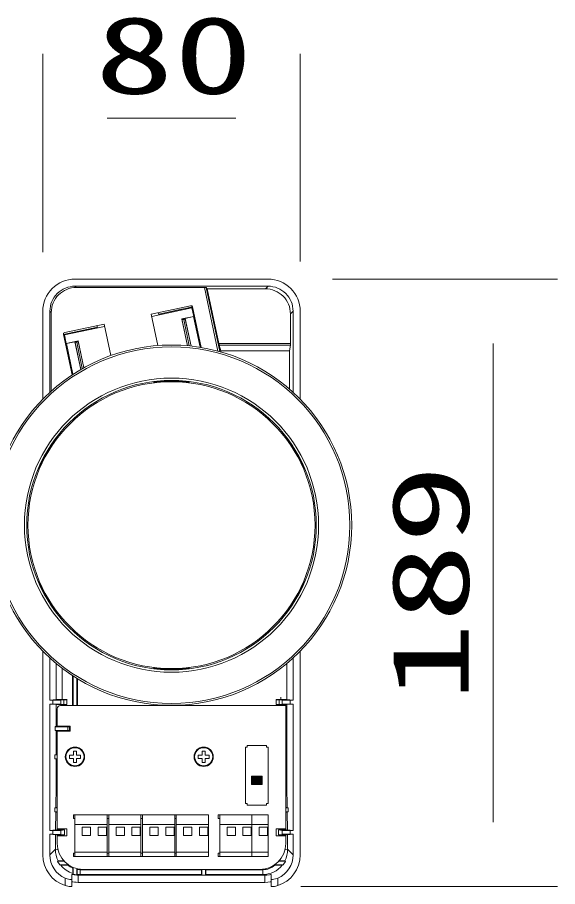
# Model space of a CAD drawing. Units: millimetres on the paper. Extents: x -401 to 401, y -280 to 280.
# Drawn here: x -219.78 to -202.99, y 64.78 to 91.8 of the extents above; entities that cross this region are included whole.
import ezdxf
from ezdxf.enums import TextEntityAlignment as Align

# ---------------------------------------------------------------- set-up
doc = ezdxf.new("R2010")
doc.units = ezdxf.units.MM
doc.layers.add('0-5_GAIKEI', color=4, linetype='Continuous', lineweight=9)
doc.layers.add('0-6_SUNPO', color=7, linetype='Continuous', lineweight=9)
doc.styles.add('ＭＳ ゴシック', font='')
doc.styles.get('ＭＳ ゴシック').set_extended_font_data('MS Gothic')

msp = doc.modelspace()

# ---------------------------------------------------------------- linework, layer by layer
at = {"layer": '0-5_GAIKEI', "color": 7}
for p, q in [((-217.99, 83.667), (-211.988, 83.667)), ((-218.989, 79.936), (-218.989, 82.669)), ((-210.989, 82.669), (-210.989, 79.936)), ((-218.989, 65.766), (-218.989, 72.098)), ((-210.989, 72.098), (-210.989, 65.766)), ((-217.846, 64.912), (-212.132, 64.912))]:
    msp.add_line(p, q, dxfattribs=at)
at = {"layer": '0-5_GAIKEI'}
for p, q in [((-211.988, 83.447), (-217.99, 83.447)), ((-217.949, 83.406), (-217.99, 83.447)), ((-217.949, 83.406), (-213.966, 83.406)), ((-213.545, 81.428), (-213.966, 83.406)), ((-213.914, 83.403), (-213.879, 83.364)), ((-213.491, 81.413), (-213.914, 83.403)), ((-212.071, 83.364), (-213.879, 83.364)), ((-213.879, 83.364), (-213.517, 81.662)), ((-212.071, 83.364), (-211.988, 83.447)), ((-215.618, 82.58), (-214.394, 82.84)), ((-215.387, 82.578), (-214.376, 82.793)), ((-215.386, 82.576), (-214.675, 82.727)), ((-214.675, 82.727), (-214.39, 82.784)), ((-214.67, 82.706), (-214.675, 82.727)), ((-214.39, 82.784), (-214.359, 82.776)), ((-214.39, 82.784), (-214.386, 82.766)), ((-214.334, 82.802), (-214.376, 82.793)), ((-214.33, 82.782), (-214.359, 82.776)), ((-214.334, 82.802), (-214.066, 81.541)), ((-218.769, 82.668), (-218.769, 80.149)), ((-218.728, 82.627), (-218.769, 82.668)), ((-218.728, 82.627), (-218.728, 80.186)), ((-215.41, 81.601), (-215.618, 82.58)), ((-215.382, 82.555), (-215.397, 82.627)), ((-214.668, 82.427), (-214.664, 82.425)), ((-214.565, 82.446), (-214.664, 82.425)), ((-214.664, 82.425), (-214.488, 81.595)), ((-214.561, 82.421), (-214.61, 82.411)), ((-214.302, 82.502), (-214.565, 82.446)), ((-214.565, 82.446), (-214.382, 81.584)), ((-214.561, 82.421), (-214.383, 81.584)), ((-214.309, 82.684), (-214.336, 82.678)), ((-214.302, 82.502), (-214.299, 82.506)), ((-214.099, 81.546), (-214.302, 82.502)), ((-214.3, 82.505), (-214.237, 82.211)), ((-211.292, 82.585), (-211.209, 82.668)), ((-211.292, 82.585), (-211.292, 81.662)), ((-211.209, 80.149), (-211.209, 82.668)), ((-218.309, 82.008), (-217.085, 82.268)), ((-218.305, 81.958), (-217.294, 82.173)), ((-217.305, 82.221), (-217.289, 82.149)), ((-217.085, 82.268), (-216.877, 81.289)), ((-214.61, 82.411), (-214.659, 82.4)), ((-214.61, 82.411), (-214.436, 81.59)), ((-214.237, 82.211), (-214.21, 82.216)), ((-218.348, 81.949), (-218.305, 81.958)), ((-218.08, 80.687), (-218.348, 81.949)), ((-218.344, 81.932), (-218.308, 81.94)), ((-218.289, 81.955), (-218.308, 81.94)), ((-218.308, 81.94), (-218.306, 81.933)), ((-218.005, 82.019), (-218.289, 81.955)), ((-218.289, 81.955), (-218.285, 81.938)), ((-214.219, 82.113), (-214.218, 82.113)), ((-214.218, 82.113), (-214.189, 82.119)), ((-214.199, 82.02), (-214.169, 82.026)), ((-214.169, 82.024), (-214.199, 82.017)), ((-214.168, 82.021), (-214.198, 82.013)), ((-218.254, 81.662), (-218.259, 81.664)), ((-217.991, 81.718), (-218.254, 81.662)), ((-218.254, 81.662), (-218.051, 80.706)), ((-217.892, 81.739), (-217.991, 81.718)), ((-217.808, 80.856), (-217.991, 81.718)), ((-217.985, 81.693), (-217.807, 80.857)), ((-217.936, 81.704), (-217.761, 80.883)), ((-217.889, 81.743), (-217.892, 81.739)), ((-217.716, 80.909), (-217.892, 81.739)), ((-214.084, 81.626), (-214.115, 81.621)), ((-214.084, 81.623), (-214.114, 81.617)), ((-213.517, 81.662), (-211.292, 81.662)), ((-213.506, 81.615), (-211.294, 81.615)), ((-213.451, 81.438), (-213.506, 81.615)), ((-211.319, 81.438), (-213.451, 81.438)), ((-213.443, 81.399), (-213.451, 81.438)), ((-218.151, 81.177), (-218.182, 81.171)), ((-218.151, 81.173), (-218.182, 81.168)), ((-218.067, 80.781), (-218.098, 80.773)), ((-218.066, 80.777), (-218.097, 80.77)), ((-215.539, 80.443), (-215.539, 80.478)), ((-214.439, 80.478), (-214.439, 80.443)), ((-218.578, 78.724), (-218.547, 78.706)), ((-211.431, 78.707), (-211.401, 78.724)), ((-219.097, 77.754), (-219.128, 77.772)), ((-210.851, 77.772), (-210.881, 77.754)), ((-219.128, 74.263), (-219.097, 74.281)), ((-210.881, 74.281), (-210.851, 74.263)), ((-218.547, 73.328), (-218.578, 73.31)), ((-211.401, 73.31), (-211.431, 73.328)), ((-218.769, 71.885), (-218.769, 70.577)), ((-211.209, 70.577), (-211.209, 71.885)), ((-218.575, 70.593), (-218.575, 71.716)), ((-211.403, 71.716), (-211.403, 70.593)), ((-218.387, 70.594), (-218.387, 71.566)), ((-218.066, 71.338), (-218.066, 70.407)), ((-215.539, 71.556), (-215.539, 71.591)), ((-214.439, 71.591), (-214.439, 71.556)), ((-218.049, 70.407), (-218.049, 71.327)), ((-217.929, 70.407), (-217.929, 71.251)), ((-217.912, 71.241), (-217.912, 70.407)), ((-218.575, 70.593), (-218.769, 70.577)), ((-218.575, 70.593), (-218.387, 70.594)), ((-218.431, 70.456), (-218.431, 70.578)), ((-218.387, 70.594), (-218.235, 70.594)), ((-218.237, 70.59), (-218.337, 70.59)), ((-218.337, 70.59), (-218.337, 70.444)), ((-218.239, 70.44), (-218.239, 70.594)), ((-211.739, 70.44), (-211.739, 70.594)), ((-211.739, 70.594), (-211.592, 70.594)), ((-211.641, 70.59), (-211.739, 70.59)), ((-211.548, 70.578), (-211.641, 70.59)), ((-211.641, 70.59), (-211.641, 70.444)), ((-211.592, 70.667), (-211.592, 70.594)), ((-211.592, 70.594), (-211.403, 70.593)), ((-211.548, 70.578), (-211.548, 70.456)), ((-211.403, 70.593), (-211.209, 70.577)), ((-218.769, 70.457), (-218.769, 66.527)), ((-218.575, 70.441), (-218.769, 70.457)), ((-218.575, 70.441), (-218.385, 70.44)), ((-218.575, 70.441), (-218.575, 69.766)), ((-218.539, 69.767), (-218.539, 70.307)), ((-218.439, 70.407), (-211.439, 70.407)), ((-218.431, 70.456), (-218.337, 70.444)), ((-218.385, 70.44), (-218.239, 70.44)), ((-218.385, 70.44), (-218.385, 70.407)), ((-218.337, 70.444), (-218.239, 70.444)), ((-211.739, 70.444), (-211.641, 70.444)), ((-211.593, 70.407), (-211.593, 70.44)), ((-211.439, 66.577), (-211.439, 70.407)), ((-211.403, 70.441), (-211.209, 70.457)), ((-211.403, 68.008), (-211.403, 70.441)), ((-211.209, 66.527), (-211.209, 70.457)), ((-218.575, 69.766), (-218.608, 69.755)), ((-218.608, 69.755), (-218.608, 69.63)), ((-218.209, 69.745), (-218.608, 69.745)), ((-218.575, 69.766), (-218.492, 69.767)), ((-218.539, 69.767), (-218.139, 69.767)), ((-218.209, 69.639), (-218.209, 69.745)), ((-218.139, 69.752), (-218.159, 69.752)), ((-218.159, 69.752), (-218.159, 69.632)), ((-218.608, 69.639), (-218.209, 69.639)), ((-218.575, 69.619), (-218.608, 69.63)), ((-218.575, 69.619), (-218.575, 68.891)), ((-218.575, 69.619), (-218.492, 69.617)), ((-218.159, 69.632), (-218.139, 69.632)), ((-218.039, 68.992), (-218.039, 68.867)), ((-217.939, 68.992), (-218.039, 68.992)), ((-217.939, 68.867), (-217.939, 68.992)), ((-214.039, 68.992), (-214.039, 68.867)), ((-213.939, 68.992), (-214.039, 68.992)), ((-213.939, 68.867), (-213.939, 68.992)), ((-218.575, 68.891), (-218.616, 68.877)), ((-218.539, 68.877), (-218.616, 68.877)), ((-218.616, 68.757), (-218.539, 68.757)), ((-218.575, 68.891), (-218.539, 68.891)), ((-218.575, 68.744), (-218.575, 68.008)), ((-218.575, 68.744), (-218.539, 68.743)), ((-218.164, 68.867), (-218.164, 68.767)), ((-218.039, 68.867), (-218.164, 68.867)), ((-218.164, 68.767), (-218.039, 68.767)), ((-218.039, 68.767), (-218.039, 68.642)), ((-218.039, 68.642), (-217.939, 68.642)), ((-217.814, 68.867), (-217.939, 68.867)), ((-217.939, 68.767), (-217.814, 68.767)), ((-217.939, 68.642), (-217.939, 68.767)), ((-217.814, 68.767), (-217.814, 68.867)), ((-214.164, 68.867), (-214.164, 68.767)), ((-214.039, 68.867), (-214.164, 68.867)), ((-214.164, 68.767), (-214.039, 68.767)), ((-214.039, 68.767), (-214.039, 68.642)), ((-214.039, 68.642), (-213.939, 68.642)), ((-213.814, 68.867), (-213.939, 68.867)), ((-213.939, 68.767), (-213.814, 68.767)), ((-213.939, 68.642), (-213.939, 68.767)), ((-213.814, 68.767), (-213.814, 68.867)), ((-212.504, 68.199), (-212.174, 68.199)), ((-212.504, 68.179), (-212.174, 68.179)), ((-212.504, 68.162), (-212.174, 68.162)), ((-212.504, 68.142), (-212.174, 68.142)), ((-212.504, 68.125), (-212.174, 68.125)), ((-212.504, 68.105), (-212.174, 68.105)), ((-218.575, 67.907), (-218.582, 67.238)), ((-218.539, 68.005), (-218.575, 68.008)), ((-218.539, 67.904), (-218.575, 67.907)), ((-212.504, 68.088), (-212.174, 68.088)), ((-212.504, 68.068), (-212.174, 68.068)), ((-212.504, 68.051), (-212.174, 68.051)), ((-212.504, 68.031), (-212.174, 68.031)), ((-212.504, 68.014), (-212.174, 68.014)), ((-212.504, 67.994), (-212.174, 67.994)), ((-212.504, 67.977), (-212.174, 67.977)), ((-211.439, 68.005), (-211.403, 68.008)), ((-211.439, 67.904), (-211.403, 67.907)), ((-211.396, 67.238), (-211.403, 67.907)), ((-218.582, 67.238), (-218.616, 67.227)), ((-218.539, 67.227), (-218.616, 67.227)), ((-218.616, 67.107), (-218.539, 67.107)), ((-218.584, 67.097), (-218.59, 66.542)), ((-218.584, 67.097), (-218.539, 67.096)), ((-218.582, 67.238), (-218.539, 67.239)), ((-218.039, 67.017), (-213.839, 67.017)), ((-217.989, 67.017), (-217.989, 65.717)), ((-216.989, 65.717), (-216.989, 67.017)), ((-216.939, 67.017), (-216.939, 65.717)), ((-215.939, 65.717), (-215.939, 67.017)), ((-215.889, 67.017), (-215.889, 65.717)), ((-214.889, 65.717), (-214.889, 67.017)), ((-214.839, 67.017), (-214.839, 65.717)), ((-213.839, 65.717), (-213.839, 67.017)), ((-213.539, 67.017), (-211.989, 67.017)), ((-213.489, 67.017), (-213.489, 65.717)), ((-212.489, 65.717), (-212.489, 67.017)), ((-211.989, 65.717), (-211.989, 67.017)), ((-211.396, 67.238), (-211.439, 67.239)), ((-211.362, 67.227), (-211.439, 67.227)), ((-211.439, 67.107), (-211.362, 67.107)), ((-211.394, 67.097), (-211.439, 67.096)), ((-211.396, 67.238), (-211.362, 67.227)), ((-211.394, 67.097), (-211.362, 67.107)), ((-211.389, 66.542), (-211.394, 67.097)), ((-211.362, 67.107), (-211.362, 67.227)), ((-216.939, 66.903), (-216.989, 66.903)), ((-215.889, 66.903), (-215.939, 66.903)), ((-214.839, 66.903), (-214.889, 66.903)), ((-218.59, 66.542), (-218.769, 66.527)), ((-218.539, 66.577), (-218.239, 66.577)), ((-218.431, 66.406), (-218.431, 66.528)), ((-218.4, 66.577), (-218.4, 66.543)), ((-218.314, 66.392), (-218.313, 66.543)), ((-216.989, 66.717), (-217.989, 66.717)), ((-217.764, 66.628), (-217.504, 66.628)), ((-217.764, 66.367), (-217.764, 66.628)), ((-217.504, 66.628), (-217.504, 66.367)), ((-217.269, 66.628), (-217.009, 66.628)), ((-217.269, 66.367), (-217.269, 66.628)), ((-217.009, 66.628), (-217.009, 66.367)), ((-215.939, 66.717), (-216.939, 66.717)), ((-216.714, 66.628), (-216.454, 66.628)), ((-216.714, 66.367), (-216.714, 66.628)), ((-216.454, 66.628), (-216.454, 66.367)), ((-216.219, 66.628), (-215.959, 66.628)), ((-216.219, 66.367), (-216.219, 66.628)), ((-215.959, 66.628), (-215.959, 66.367)), ((-214.889, 66.717), (-215.889, 66.717)), ((-215.664, 66.628), (-215.404, 66.628)), ((-215.664, 66.367), (-215.664, 66.628)), ((-215.404, 66.628), (-215.404, 66.367)), ((-215.169, 66.628), (-214.909, 66.628)), ((-215.169, 66.367), (-215.169, 66.628)), ((-214.909, 66.628), (-214.909, 66.367)), ((-213.839, 66.717), (-214.839, 66.717)), ((-214.614, 66.628), (-214.354, 66.628)), ((-214.614, 66.367), (-214.614, 66.628)), ((-214.354, 66.628), (-214.354, 66.367)), ((-214.119, 66.628), (-213.859, 66.628)), ((-214.119, 66.367), (-214.119, 66.628)), ((-213.859, 66.628), (-213.859, 66.367)), ((-211.989, 66.717), (-213.489, 66.717)), ((-213.264, 66.628), (-213.004, 66.628)), ((-213.264, 66.367), (-213.264, 66.628)), ((-213.004, 66.628), (-213.004, 66.367)), ((-212.769, 66.628), (-212.509, 66.628)), ((-212.769, 66.367), (-212.769, 66.628)), ((-212.509, 66.628), (-212.509, 66.367)), ((-212.269, 66.628), (-212.009, 66.628)), ((-212.269, 66.367), (-212.269, 66.628)), ((-212.009, 66.628), (-212.009, 66.367)), ((-211.578, 66.543), (-211.665, 66.543)), ((-211.548, 66.528), (-211.665, 66.543)), ((-211.665, 66.543), (-211.664, 66.392)), ((-211.578, 66.543), (-211.579, 66.577)), ((-211.578, 66.543), (-211.389, 66.542)), ((-211.548, 66.528), (-211.548, 66.406)), ((-211.389, 66.542), (-211.209, 66.527)), ((-218.769, 66.407), (-218.769, 65.766)), ((-218.591, 66.392), (-218.769, 66.407)), ((-218.591, 66.392), (-218.596, 65.939)), ((-218.401, 66.392), (-218.591, 66.392)), ((-218.431, 66.406), (-218.314, 66.392)), ((-218.401, 66.392), (-218.402, 66.357)), ((-218.314, 66.392), (-218.401, 66.392)), ((-217.764, 66.367), (-217.504, 66.367)), ((-217.269, 66.367), (-217.009, 66.367)), ((-216.714, 66.367), (-216.454, 66.367)), ((-216.219, 66.367), (-215.959, 66.367)), ((-215.664, 66.367), (-215.404, 66.367)), ((-215.169, 66.367), (-214.909, 66.367)), ((-214.614, 66.367), (-214.354, 66.367)), ((-214.119, 66.367), (-213.859, 66.367)), ((-213.264, 66.367), (-213.004, 66.367)), ((-212.769, 66.367), (-212.509, 66.367)), ((-212.269, 66.367), (-212.009, 66.367)), ((-211.439, 66.357), (-211.739, 66.357)), ((-211.577, 66.392), (-211.664, 66.392)), ((-211.577, 66.392), (-211.387, 66.392)), ((-211.576, 66.357), (-211.577, 66.392)), ((-211.439, 66.117), (-211.439, 66.357)), ((-211.209, 65.766), (-211.209, 66.407)), ((-218.601, 65.934), (-218.769, 65.766)), ((-218.601, 65.934), (-218.596, 65.939)), ((-218.596, 65.939), (-218.515, 65.923)), ((-211.382, 65.939), (-211.463, 65.923)), ((-211.377, 65.934), (-211.382, 65.939)), ((-211.377, 65.934), (-211.209, 65.766)), ((-218.039, 65.823), (-218.039, 65.717)), ((-217.989, 65.823), (-218.039, 65.823)), ((-213.839, 65.717), (-218.039, 65.717)), ((-217.989, 65.847), (-216.989, 65.847)), ((-216.939, 65.823), (-216.989, 65.823)), ((-216.939, 65.847), (-215.939, 65.847)), ((-215.889, 65.823), (-215.939, 65.823)), ((-215.889, 65.847), (-214.889, 65.847)), ((-214.839, 65.823), (-214.889, 65.823)), ((-214.839, 65.847), (-213.839, 65.847)), ((-213.539, 65.823), (-213.539, 65.717)), ((-213.489, 65.823), (-213.539, 65.823)), ((-211.989, 65.717), (-213.539, 65.717)), ((-213.489, 65.847), (-211.989, 65.847)), ((-218.537, 65.577), (-218.514, 65.583)), ((-218.329, 65.577), (-218.537, 65.577)), ((-218.337, 65.586), (-218.514, 65.583)), ((-218.464, 65.457), (-218.431, 65.452)), ((-218.464, 65.457), (-218.191, 65.457)), ((-218.431, 65.452), (-218.205, 65.449)), ((-218.179, 65.449), (-218.205, 65.449)), ((-211.773, 65.449), (-211.799, 65.449)), ((-211.787, 65.457), (-211.514, 65.457)), ((-211.773, 65.449), (-211.547, 65.452)), ((-211.442, 65.577), (-211.649, 65.577)), ((-211.641, 65.586), (-211.464, 65.583)), ((-211.547, 65.452), (-211.514, 65.457)), ((-211.464, 65.583), (-211.442, 65.577)), ((-218.089, 65.157), (-218.089, 64.784)), ((-218.057, 65.355), (-218.057, 65.383)), ((-218.054, 65.189), (-218.057, 65.355)), ((-218.054, 65.189), (-218.049, 65.17)), ((-218.049, 65.38), (-218.049, 65.17)), ((-217.929, 65.146), (-217.929, 65.34)), ((-217.925, 65.161), (-217.929, 65.146)), ((-217.922, 65.315), (-217.925, 65.161)), ((-217.921, 65.338), (-217.922, 65.315)), ((-217.889, 64.913), (-217.889, 65.133)), ((-217.823, 65.154), (-217.845, 65.132)), ((-217.845, 65.132), (-212.133, 65.132)), ((-217.823, 65.154), (-217.823, 65.306)), ((-217.823, 65.154), (-214.054, 65.154)), ((-217.739, 65.317), (-212.239, 65.317)), ((-214.057, 65.306), (-214.057, 65.317)), ((-214.054, 65.154), (-214.049, 65.141)), ((-214.049, 65.317), (-214.049, 65.141)), ((-214.049, 65.141), (-213.929, 65.141)), ((-213.929, 65.141), (-213.929, 65.317)), ((-213.925, 65.154), (-213.929, 65.141)), ((-213.922, 65.306), (-213.925, 65.154)), ((-213.925, 65.154), (-212.155, 65.154)), ((-213.922, 65.317), (-213.922, 65.306)), ((-212.155, 65.306), (-213.922, 65.306)), ((-212.155, 65.154), (-212.155, 65.306)), ((-212.155, 65.154), (-212.133, 65.132)), ((-212.089, 64.913), (-212.089, 65.133)), ((-211.889, 64.784), (-211.889, 65.157)), ((-218.289, 64.813), (-218.289, 65.047)), ((-211.689, 65.047), (-211.689, 64.813))]:
    msp.add_line(p, q, dxfattribs=at)
for points in [[(-214.491, 81.595), (-214.668, 82.427), (-214.299, 82.506), (-214.356, 82.773), (-215.602, 82.508)], [(-217.07, 82.196), (-218.315, 81.931), (-218.259, 81.664), (-217.889, 81.743), (-217.712, 80.91)], [(-218.001, 81.998), (-218.005, 82.019), (-217.294, 82.171)], [(-214.218, 82.113), (-214.218, 82.113), (-214.218, 82.114), (-214.219, 82.122), (-214.237, 82.211)], [(-217.887, 81.714), (-217.936, 81.704), (-217.985, 81.693)], [(-211.294, 81.615), (-211.319, 81.438), (-211.319, 80.247)], [(-218.769, 70.457), (-218.681, 70.457), (-218.681, 70.577), (-218.769, 70.577)], [(-218.681, 70.577), (-218.447, 70.578), (-218.433, 70.578), (-218.431, 70.578), (-218.337, 70.59)], [(-211.548, 70.578), (-211.545, 70.578), (-211.534, 70.578), (-211.298, 70.577)], [(-211.209, 70.577), (-211.298, 70.577), (-211.298, 70.457), (-211.209, 70.457)], [(-218.431, 70.456), (-218.433, 70.456), (-218.444, 70.456), (-218.681, 70.457)], [(-211.739, 70.44), (-211.593, 70.44), (-211.403, 70.441)], [(-211.298, 70.457), (-211.475, 70.457), (-211.544, 70.456), (-211.548, 70.456), (-211.641, 70.444)], [(-218.539, 66.577), (-218.539, 69.617), (-218.139, 69.617), (-218.139, 69.767)], [(-218.209, 69.745), (-218.162, 69.746), (-218.159, 69.746), (-218.159, 69.746)], [(-218.159, 69.638), (-218.159, 69.638), (-218.16, 69.639), (-218.169, 69.639), (-218.209, 69.639)], [(-218.575, 68.744), (-218.616, 68.757), (-218.616, 68.877)], [(-218.584, 67.097), (-218.616, 67.107), (-218.616, 67.227)], [(-217.989, 66.903), (-218.039, 66.903), (-218.039, 67.017)], [(-213.489, 66.903), (-213.539, 66.903), (-213.539, 67.017)], [(-218.769, 66.407), (-218.681, 66.407), (-218.681, 66.527), (-218.769, 66.527)], [(-218.681, 66.527), (-218.503, 66.528), (-218.435, 66.528), (-218.431, 66.528), (-218.313, 66.543), (-218.4, 66.543), (-218.59, 66.542)], [(-218.539, 66.117), (-218.539, 66.357), (-218.239, 66.357), (-218.239, 66.577)], [(-211.439, 66.577), (-211.739, 66.577), (-211.739, 66.357)], [(-211.548, 66.528), (-211.545, 66.528), (-211.534, 66.528), (-211.298, 66.527)], [(-211.209, 66.527), (-211.298, 66.527), (-211.298, 66.407), (-211.209, 66.407)], [(-218.431, 66.406), (-218.433, 66.406), (-218.444, 66.406), (-218.681, 66.407)], [(-211.298, 66.407), (-211.531, 66.407), (-211.545, 66.406), (-211.548, 66.406), (-211.664, 66.392)], [(-211.382, 65.939), (-211.387, 66.392), (-211.209, 66.407)], [(-218.089, 65.157), (-218.089, 65.158), (-218.089, 65.158), (-218.088, 65.159), (-218.085, 65.159), (-218.078, 65.159), (-218.056, 65.155), (-218.014, 65.148), (-217.93, 65.137), (-217.889, 65.133)], [(-214.054, 65.154), (-214.057, 65.306), (-217.823, 65.306)], [(-212.089, 65.133), (-212.027, 65.139), (-211.946, 65.151), (-211.91, 65.157), (-211.892, 65.159), (-211.89, 65.158), (-211.889, 65.158), (-211.889, 65.158), (-211.889, 65.157)], [(-218.289, 65.047), (-218.228, 65.025), (-218.186, 65.014), (-218.148, 65.007), (-218.102, 65.003), (-218.091, 65.004), (-218.09, 65.005), (-218.089, 65.005), (-218.089, 65.005), (-218.089, 65.006)], [(-211.889, 65.006), (-211.889, 65.005), (-211.889, 65.005), (-211.888, 65.005), (-211.885, 65.004), (-211.872, 65.003), (-211.852, 65.005), (-211.809, 65.011), (-211.755, 65.024), (-211.689, 65.047)]]:
    msp.add_lwpolyline(points, dxfattribs=at)
for points in [[(-212.689, 67.367), (-212.689, 69.117), (-212.639, 69.117), (-212.639, 69.167), (-212.039, 69.167), (-212.039, 69.117), (-211.989, 69.117), (-211.989, 67.367), (-212.039, 67.367), (-212.039, 67.317), (-212.639, 67.317), (-212.639, 67.367)], [(-212.504, 67.957), (-212.504, 68.219), (-212.174, 68.219), (-212.174, 67.957)]]:
    msp.add_lwpolyline(points, close=True, dxfattribs=at)
at = {"layer": '0-5_GAIKEI', "color": 7}
for points in [[(-217.889, 64.913), (-217.951, 64.917), (-218.006, 64.922), (-218.052, 64.928), (-218.083, 64.931), (-218.087, 64.93), (-218.089, 64.93), (-218.089, 64.929), (-218.089, 64.929)], [(-211.889, 64.929), (-211.889, 64.929), (-211.89, 64.93), (-211.89, 64.93), (-211.893, 64.93), (-211.901, 64.93), (-211.925, 64.928), (-211.994, 64.92), (-212.089, 64.913)], [(-218.089, 64.784), (-218.089, 64.783), (-218.089, 64.783), (-218.09, 64.783), (-218.092, 64.782), (-218.113, 64.781), (-218.174, 64.786), (-218.216, 64.794), (-218.289, 64.813)], [(-211.689, 64.813), (-211.751, 64.796), (-211.793, 64.788), (-211.831, 64.783), (-211.86, 64.781), (-211.88, 64.781), (-211.887, 64.782), (-211.889, 64.783), (-211.889, 64.783), (-211.889, 64.784)]]:
    msp.add_lwpolyline(points, dxfattribs=at)
for radius in [5.6, 4.571]:
    msp.add_circle((-214.989, 76.017), radius, dxfattribs=at)
at = {"layer": '0-5_GAIKEI'}
for centre, radius in [((-214.989, 76.017), 5.543), ((-214.989, 76.017), 4.5), ((-214.989, 76.017), 4.46), ((-217.989, 68.817), 0.3), ((-217.989, 68.817), 0.281), ((-213.989, 68.817), 0.3), ((-213.989, 68.817), 0.281)]:
    msp.add_circle(centre, radius, dxfattribs=at)
at = {"layer": '0-5_GAIKEI', "color": 7}
for centre, start, end in [((-217.991, 82.669), 89.9645, 180.0355), ((-211.987, 82.669), 359.9642, 90.0359), ((-217.991, 65.765), 179.9619, 252.6274), ((-211.987, 65.765), 287.3631, 0.0474)]:
    msp.add_arc(centre, 0.998, start, end, dxfattribs=at)
at = {"layer": '0-5_GAIKEI'}
for centre, radius, start, end in [((-217.99, 82.668), 0.778, 89.9645, 180.0357), ((-217.949, 82.628), 0.778, 89.9643, 180.0355), ((-212.071, 82.586), 0.778, 359.9643, 90.0357), ((-211.988, 82.668), 0.778, 359.9645, 90.0356), ((-214.383, 82.791), 0.05, 12, 102), ((-214.37, 82.77), 0.013, 10.5061, 26.3773), ((-218.299, 81.959), 0.05, 102, 192.0018), ((-212.781, 81.81), 0.75, 191.3775, 195.065), ((-211.763, 81.654), 0.471, 355.2589, 0.9813), ((-214.989, 76.017), 4.495, 82.9718, 97.0282), ((-214.989, 76.017), 4.475, 82.9402, 97.0598), ((-214.989, 76.017), 4.495, 142.9718, 157.0282), ((-214.989, 76.017), 4.475, 142.9402, 157.0598), ((-214.989, 76.017), 4.475, 22.9402, 37.0598), ((-214.989, 76.017), 4.495, 22.9718, 37.0282), ((-214.989, 76.017), 4.495, 202.9718, 217.0282), ((-214.989, 76.017), 4.475, 202.9402, 217.0598), ((-214.989, 76.017), 4.475, 322.9402, 337.0598), ((-214.989, 76.017), 4.495, 322.9718, 337.0282), ((-214.989, 76.017), 4.475, 262.9402, 277.0598), ((-214.989, 76.017), 4.495, 262.9718, 277.0282), ((-218.439, 70.307), 0.1, 90, 180), ((-228.257, 68.008), 9.682, 359.4039, 0.003), ((-201.721, 68.008), 9.682, 179.997, 180.5961), ((-217.809, 65.933), 0.787, 179.5857, 206.407), ((-217.739, 66.117), 0.8, 180, 270), ((-212.239, 66.117), 0.8, 270, 360), ((-212.169, 65.933), 0.787, 333.593, 0.4143), ((-217.991, 65.766), 0.778, 179.9576, 247.4373), ((-211.988, 65.766), 0.778, 292.563, 0.0426), ((-217.838, 65.918), 0.777, 206.0287, 216.3875), ((-217.823, 65.925), 0.77, 217.8423, 252.5708), ((-217.824, 65.886), 0.58, 228.925, 246.3144), ((-212.155, 65.924), 0.77, 270.0113, 322.1639), ((-212.154, 65.887), 0.58, 269.9535, 311.064), ((-212.14, 65.918), 0.777, 323.6125, 333.9713), ((-217.837, 65.92), 0.779, 254.2091, 263.2188), ((-217.823, 65.927), 0.773, 262.4373, 269.9643), ((-217.823, 65.89), 0.583, 260.3136, 270.0034), ((-217.845, 65.913), 0.781, 266.779, 270.0001), ((-212.133, 65.913), 0.781, 269.9999, 273.221), ((-217.846, 65.913), 1.001, 267.5228, 270.0001), ((-212.132, 65.913), 1.001, 269.9999, 272.4772)]:
    msp.add_arc(centre, radius, start, end, dxfattribs=at)
msp.add_ellipse((-213.965, 83.403), major_axis=(-0.0511, 0), ratio=0.051256, start_param=3.187424, end_param=4.723313, dxfattribs=at)
at = {"layer": '0-6_SUNPO'}
for p, q in [((-218.989, 84.503), (-218.989, 90.668)), ((-210.989, 84.216), (-210.989, 90.668)), ((-212.989, 88.668), (-216.989, 88.668)), ((-209.988, 83.667), (-202.989, 83.667)), ((-204.989, 66.781), (-204.989, 81.667)), ((-210.966, 64.781), (-202.989, 64.781))]:
    msp.add_line(p, q, dxfattribs=at)

# ---------------------------------------------------------------- texts
at = {"layer": '0-6_SUNPO', "style": 'ＭＳ ゴシック', "width": 1.5}
msp.add_text('80', height=2.405, dxfattribs=at).set_placement((-217.37, 88.705), align=Align.BOTTOM_LEFT)
msp.add_text('189', height=2.405, rotation=90, dxfattribs=at).set_placement((-205.027, 70.534), align=Align.BOTTOM_LEFT)

doc.saveas('drawing.dxf')
